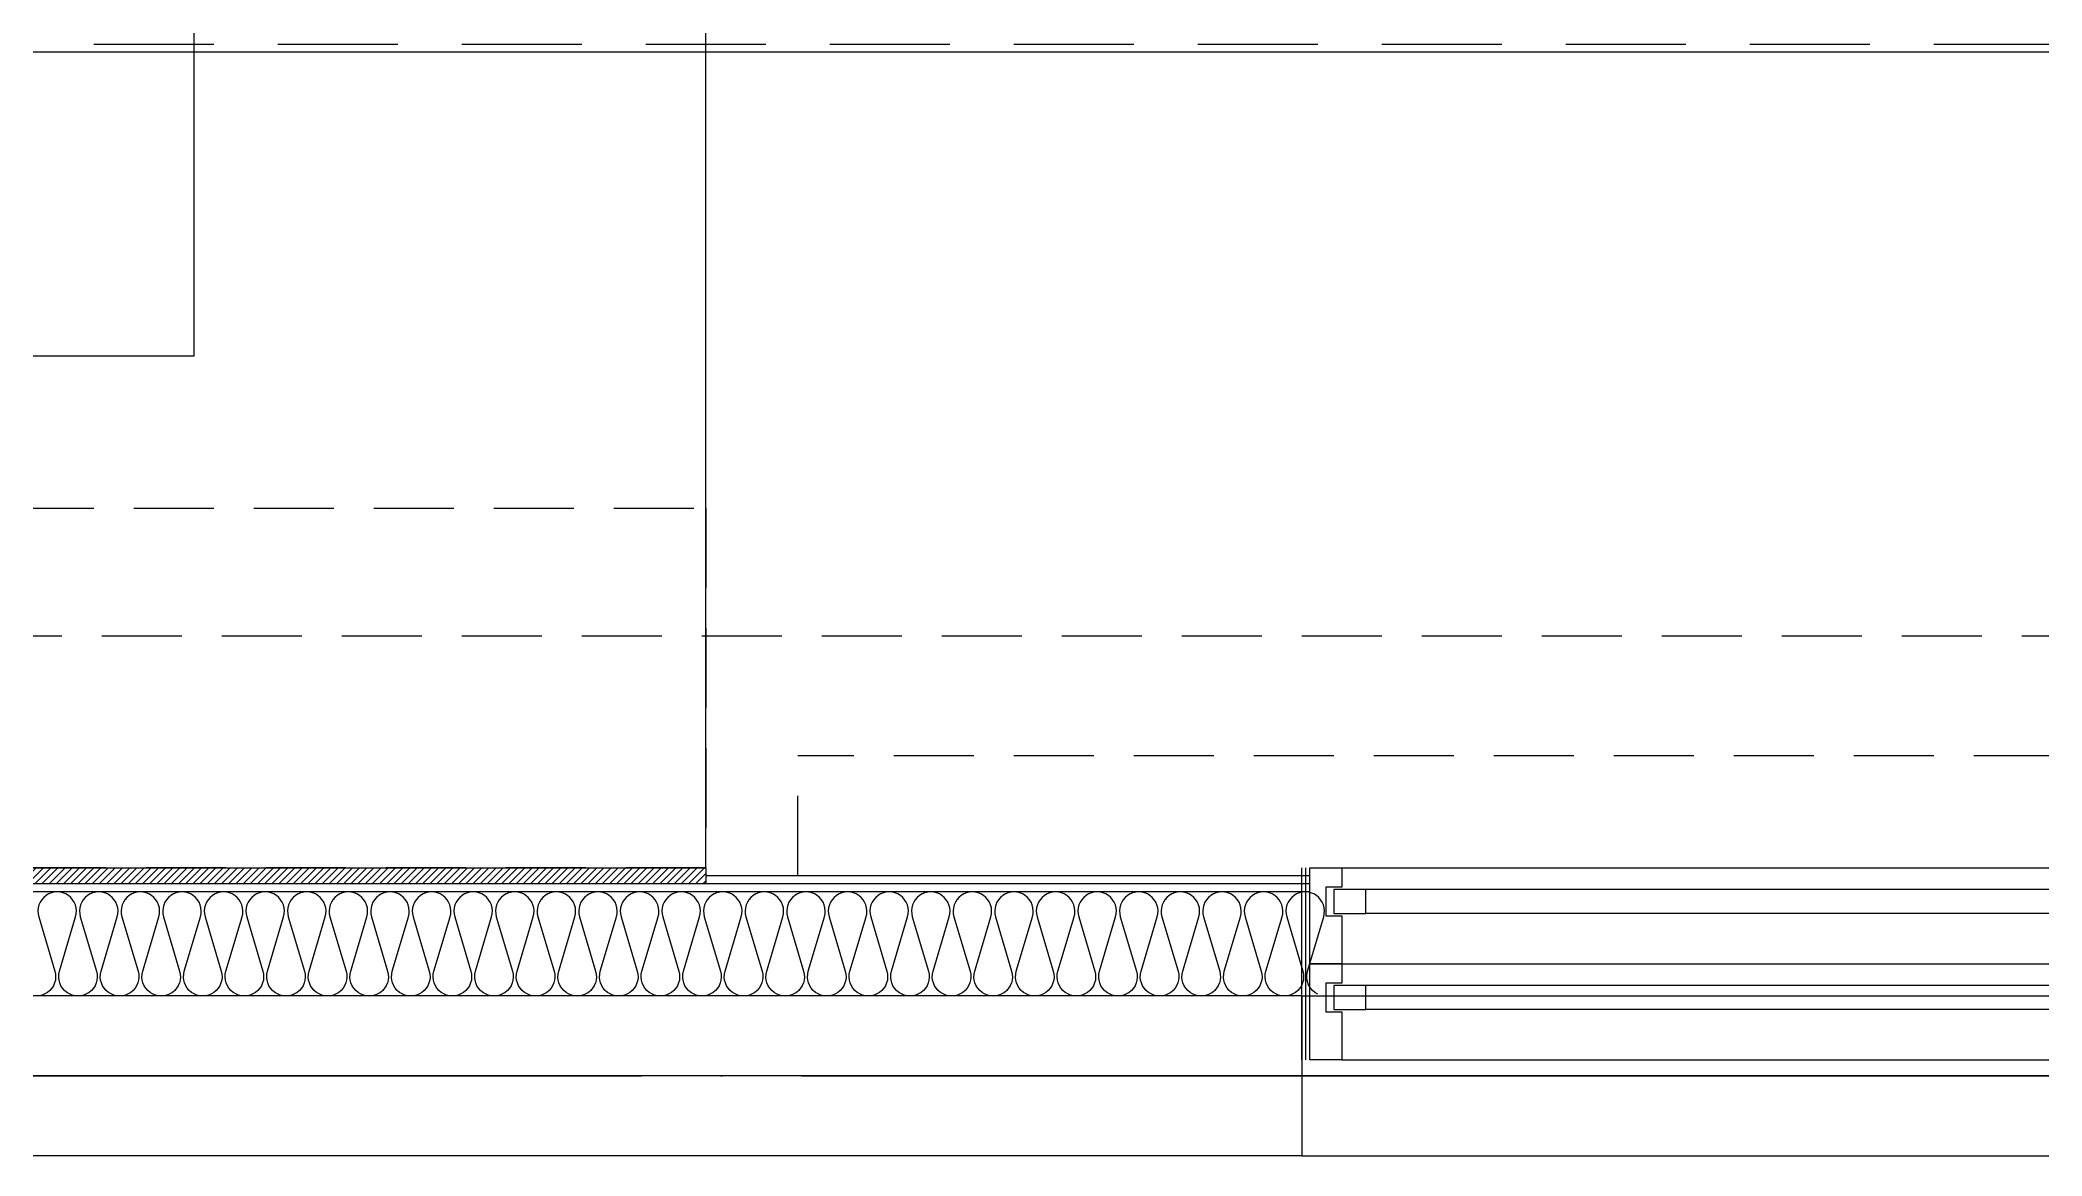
# Model space of a CAD drawing. Header units: millimetres. Extents: x 840000 to 1054178, y 0 to 59400.
# Drawn here: x 871885 to 874387, y 14871 to 16266 of the extents above; entities that cross this region are included whole.
import ezdxf
from ezdxf.enums import TextEntityAlignment as Align
from ezdxf.xclip import XClip

# ---------------------------------------------------------------- set-up
doc = ezdxf.new("R2010")
doc.units = ezdxf.units.MM
doc.header["$LTSCALE"] = 100
doc.header["$XCLIPFRAME"] = 0
for name, pattern in [('X - 단위세대 확장형$0$CEN', [62, 60, -1, 0, -1]), ('X - 단위세대 확장형$0$HID', [1.5, 1, -0.5]), ('X - 단위세대 확장형$0$xr-49D(확)$0$HID', [2.3, 1.5, -0.8]), ('X - 평면도$0$CEN', [62, 60, -1, 0, -1])]:
    doc.linetypes.add(name, pattern=pattern)
doc.layers.get('DEFPOINTS').update_dxf_attribs({"color": 145})
for name, color, linetype in [('SYM', 7, 'Continuous'), ('X - 단위세대 확장형$0$A-GIP', 6, 'Continuous'), ('X - 단위세대 확장형$0$A-INS', 9, 'Continuous'), ('X - 단위세대 확장형$0$A-WIN', 4, 'Continuous'), ('X - 단위세대 확장형$0$AA-WAXM-CONC', 2, 'Continuous'), ('X - 단위세대 확장형$0$AA-XXXX-CNTL', 1, 'X - 단위세대 확장형$0$CEN'), ('X - 단위세대 확장형$0$F-KIT', 6, 'Continuous'), ('X - 단위세대 확장형$0$S-ELE', 4, 'Continuous'), ('X - 단위세대 확장형$0$X-55$0$02_F-KIT', 6, 'Continuous'), ('X - 단위세대 확장형$0$X-55$0$AA-DWXM-WIND', 4, 'Continuous'), ('X - 단위세대 확장형$0$X-55$0$AA-XXXX-FINL', 6, 'Continuous'), ('X - 단위세대 확장형$0$xr-49D(확)$0$AA-XXXX-HIDL2', 7, 'X - 단위세대 확장형$0$xr-49D(확)$0$HID'), ('X - 단위세대 확장형$0$결로방지단열재', 7, 'X - 단위세대 확장형$0$HID'), ('X - 단위세대 확장형$0$커텐박스', 6, 'X - 단위세대 확장형$0$HID'), ('X - 평면도$0$AA-XXXX-CNTL', 1, 'X - 평면도$0$CEN')]:
    doc.layers.add(name, color=color, linetype=linetype)
doc.layers.add('X - 단위세대 확장형$0$A-MC', color=171, linetype='Continuous', plot=False)
doc.layers.add('X - 단위세대 확장형$0$AA-EL-PCN8', color=8, linetype='Continuous', plot=False)
doc.styles.add('X - 단위세대 확장형$0$X-55$0$맑은 고딕', font='malgun.ttf')

# ---------------------------------------------------------------- blocks, each defined once
blk = doc.blocks.new('*U478')
at = {"layer": 'DEFPOINTS'}
for p, q in [((-1060, -130), (-1060, 110)), ((-1055, -130), (-1055, 110)), ((1055, -130), (1055, 110)), ((1060, -130), (1060, 110))]:
    blk.add_line(p, q, dxfattribs=at)
at = {"layer": 'X - 단위세대 확장형$0$X-55$0$AA-DWXM-WIND'}
for p, q in [((0, 190), (0, -210)), ((-20, 83), (-980, 83)), ((-20, 53), (-980, 53)), ((980, 47), (20, 47)), ((980, 17), (20, 17)), ((-20, -37), (-980, -37)), ((-20, -67), (-980, -67)), ((980, -73), (20, -73)), ((980, -103), (20, -103))]:
    blk.add_line(p, q, dxfattribs=at)
at = {"layer": 'X - 단위세대 확장형$0$X-55$0$AA-DWXM-WIND', "color": 8}
for p, q in [((-1010, 110), (1010, 110)), ((-1010, -10), (1010, -10)), ((-1010, -130), (1010, -130))]:
    blk.add_line(p, q, dxfattribs=at)
at = {"layer": 'X - 단위세대 확장형$0$X-55$0$AA-DWXM-WIND'}
for points in [[(-1010, 86), (-1030, 86), (-1030, 50), (-1010, 50), (-1010, -10), (-1010, -10), (-1050, -10), (-1050, 110), (-1010, 110), (-1010, 86)], [(1010, 14), (1030, 14), (1030, 50), (1010, 50), (1010, 110), (1010, 110), (1050, 110), (1050, -10), (1010, -10), (1010, 14)], [(-1010, -34), (-1030, -34), (-1030, -70), (-1010, -70), (-1010, -130), (-1010, -130), (-1050, -130), (-1050, -10), (-1010, -10), (-1010, -34)], [(1010, -106), (1030, -106), (1030, -70), (1010, -70), (1010, -10), (1010, -10), (1050, -10), (1050, -130), (1010, -130), (1010, -106)]]:
    blk.add_lwpolyline(points, dxfattribs=at)
for points in [[(-980, 53), (-980, 83), (-1020, 83), (-1020, 53)], [(20, 53), (20, 83), (-20, 83), (-20, 53)], [(-20, 17), (20, 17), (20, 47), (-20, 47)], [(1020, 17), (1020, 47), (980, 47), (980, 17)], [(-980, -67), (-980, -37), (-1020, -37), (-1020, -67)], [(20, -67), (20, -37), (-20, -37), (-20, -67)], [(-20, -103), (20, -103), (20, -73), (-20, -73)], [(1020, -103), (1020, -73), (980, -73), (980, -103)]]:
    blk.add_lwpolyline(points, close=True, dxfattribs=at)
at = {"layer": 'DEFPOINTS', "style": 'X - 단위세대 확장형$0$X-55$0$맑은 고딕', "width": 0.9}
for s, p in [('내부', (0, 133.2)), ('외부', (0, -152.2))]:
    blk.add_text(s, height=10, dxfattribs=at).set_placement(p, align=Align.MIDDLE_CENTER)
blk = doc.blocks.new('X - 단위세대 확장형$0$A$Cc77666b6')
at = {"layer": 'X - 단위세대 확장형$0$X-55$0$AA-XXXX-FINL'}
h = blk.add_hatch(dxfattribs=at)
h.set_pattern_fill('ANSI31', color=5, scale=2)
h.set_pattern_definition([(45, (-1682064.9806, -246584.729), (-4.49012806, 4.49012806), [])])
h.paths.add_polyline_path([(-7350, -7410), (-7350, -7390), (-4985, -7390), (-4985, -7410)])
at = {"layer": 'X - 단위세대 확장형$0$A-GIP'}
for p, q in [((-4230, -7400), (-4985, -7400)), ((-4230, -7410), (-4985, -7410))]:
    blk.add_line(p, q, dxfattribs=at)
at = {"layer": 'X - 단위세대 확장형$0$A-INS'}
blk.add_line((-4230, -7420), (-8010, -7420), dxfattribs=at)
blk.add_lwpolyline([(-4220, -7547.8, -0.373177), (-4233.1, -7519.1), (-4212.9, -7450.9, 1.337394), (-4259.1, -7450.9), (-4238.9, -7519.1, -1.337394), (-4285.1, -7519.1), (-4264.9, -7450.9, 1.337394), (-4311.1, -7450.9), (-4290.9, -7519.1, -1.337394), (-4337.1, -7519.1), (-4316.9, -7450.9, 1.337394), (-4363.1, -7450.9), (-4342.9, -7519.1, -1.337394), (-4389.1, -7519.1), (-4368.9, -7450.9, 1.337394), (-4415.1, -7450.9), (-4394.9, -7519.1, -1.337394), (-4441.1, -7519.1), (-4420.9, -7450.9, 1.337394), (-4467.1, -7450.9), (-4446.9, -7519.1, -1.337394), (-4493.1, -7519.1), (-4472.9, -7450.9, 1.337394), (-4519.1, -7450.9), (-4498.9, -7519.1, -1.337394), (-4545.1, -7519.1), (-4524.9, -7450.9, 1.337394), (-4571.1, -7450.9), (-4550.9, -7519.1, -1.337394), (-4597.1, -7519.1), (-4576.9, -7450.9, 1.337394), (-4623.1, -7450.9), (-4602.9, -7519.1, -1.337394), (-4649.1, -7519.1), (-4628.9, -7450.9, 1.337394), (-4675.1, -7450.9), (-4654.9, -7519.1, -1.337394), (-4701.1, -7519.1), (-4680.9, -7450.9, 1.337394), (-4727.1, -7450.9), (-4706.9, -7519.1, -1.337394), (-4753.1, -7519.1), (-4732.9, -7450.9, 1.337394), (-4779.1, -7450.9), (-4758.9, -7519.1, -1.337394), (-4805.1, -7519.1), (-4784.9, -7450.9, 1.337394), (-4831.1, -7450.9), (-4810.9, -7519.1, -1.337394), (-4857.1, -7519.1), (-4836.9, -7450.9, 1.337394), (-4883.1, -7450.9), (-4862.9, -7519.1, -1.337394), (-4909.1, -7519.1), (-4888.9, -7450.9, 1.337394), (-4935.1, -7450.9), (-4914.9, -7519.1, -1.337394), (-4961.1, -7519.1), (-4940.9, -7450.9, 1.337394), (-4987.1, -7450.9), (-4966.9, -7519.1, -1.337394), (-5013.1, -7519.1), (-4992.9, -7450.9, 1.337394), (-5039.1, -7450.9), (-5018.9, -7519.1, -1.337394), (-5065.1, -7519.1), (-5044.9, -7450.9, 1.337394), (-5091.1, -7450.9), (-5070.9, -7519.1, -1.337394), (-5117.1, -7519.1), (-5096.9, -7450.9, 1.337394), (-5143.1, -7450.9), (-5122.9, -7519.1, -1.337394), (-5169.1, -7519.1), (-5148.9, -7450.9, 1.337394), (-5195.1, -7450.9), (-5174.9, -7519.1, -1.337394), (-5221.1, -7519.1), (-5200.9, -7450.9, 1.337394), (-5247.1, -7450.9), (-5226.9, -7519.1, -1.337394), (-5273.1, -7519.1), (-5252.9, -7450.9, 1.337394), (-5299.1, -7450.9), (-5278.9, -7519.1, -1.337394), (-5325.1, -7519.1), (-5304.9, -7450.9, 1.337394), (-5351.1, -7450.9), (-5330.9, -7519.1, -1.337394), (-5377.1, -7519.1), (-5356.9, -7450.9, 1.337394), (-5403.1, -7450.9), (-5382.9, -7519.1, -1.337394), (-5429.1, -7519.1), (-5408.9, -7450.9, 1.337394), (-5455.1, -7450.9), (-5434.9, -7519.1, -1.337394), (-5481.1, -7519.1), (-5460.9, -7450.9, 1.337394), (-5507.1, -7450.9), (-5486.9, -7519.1, -1.337394), (-5533.1, -7519.1), (-5512.9, -7450.9, 1.337394), (-5559.1, -7450.9), (-5538.9, -7519.1, -1.337394), (-5585.1, -7519.1), (-5564.9, -7450.9, 1.337394), (-5611.1, -7450.9), (-5590.9, -7519.1, -1.337394), (-5637.1, -7519.1), (-5616.9, -7450.9, 1.337394), (-5663.1, -7450.9), (-5642.9, -7519.1, -1.337394), (-5689.1, -7519.1), (-5668.9, -7450.9, 1.337394), (-5715.1, -7450.9), (-5694.9, -7519.1, -1.337394), (-5741.1, -7519.1), (-5720.9, -7450.9, 1.337394), (-5767.1, -7450.9), (-5746.9, -7519.1, -1.337394), (-5793.1, -7519.1), (-5772.9, -7450.9, 1.337394), (-5819.1, -7450.9), (-5798.9, -7519.1, -1.337394), (-5845.1, -7519.1)], format="xyb", dxfattribs=at)
at = {"layer": 'X - 단위세대 확장형$0$A-MC'}
blk.add_line((222.5, -6370), (-8350, -6370), dxfattribs=at)
at = {"layer": 'X - 단위세대 확장형$0$AA-EL-PCN8'}
for p, q in [((-4240, -7550), (-2120, -7550)), ((-4240, -7750), (-2120, -7750))]:
    blk.add_line(p, q, dxfattribs=at)
at = {"layer": 'X - 단위세대 확장형$0$AA-WAXM-CONC'}
for p, q in [((-4240, -7550), (-8140, -7550)), ((-4240, -7550), (-4240, -7750)), ((-4240, -7750), (-8340, -7750))]:
    blk.add_line(p, q, dxfattribs=at)
at = {"layer": 'X - 단위세대 확장형$0$AA-XXXX-CNTL'}
blk.add_line((0, -7650), (-8340, -7650), dxfattribs=at)
at = {"layer": 'X - 단위세대 확장형$0$F-KIT', "color": 5, "linetype": 'X - 단위세대 확장형$0$HID'}
blk.add_lwpolyline([(-4985, -6940), (-4985, -7390), (-7350, -7390), (-7350, -6940)], close=True, dxfattribs=at)
at = {"layer": 'X - 단위세대 확장형$0$S-ELE'}
for p, q in [((-4240, -7550), (-2120, -7550)), ((-4240, -7750), (-2120, -7750))]:
    blk.add_line(p, q, dxfattribs=at)
at = {"layer": 'X - 단위세대 확장형$0$X-55$0$02_F-KIT'}
blk.add_lwpolyline([(-7360, -6750), (-7360, -7390), (-4985, -7390), (-4985, -5030), (-5625, -5030), (-5625, -6750)], close=True, dxfattribs=at)
at = {"layer": 'X - 단위세대 확장형$0$X-55$0$AA-XXXX-FINL', "color": 5}
blk.add_lwpolyline([(-7350, -7410), (-7350, -7390), (-4985, -7390), (-4985, -7410)], close=True, dxfattribs=at)
at = {"layer": 'X - 단위세대 확장형$0$xr-49D(확)$0$AA-XXXX-HIDL2'}
blk.add_line((-7360, -6360), (-1390, -6360), dxfattribs=at)
at = {"layer": 'X - 단위세대 확장형$0$A-WIN'}
blk.add_blockref('*U478', (-3180, -7500), dxfattribs=at)
blk = doc.blocks.new('X - 단위세대 확장형$0$20220222-결로')
at = {"layer": 'X - 단위세대 확장형$0$결로방지단열재'}
blk.add_lwpolyline([(-21220, -930), (-21220, -7930), (-14180, -7930), (-14180, -4050)], dxfattribs=at)
at = {"layer": 'X - 단위세대 확장형$0$커텐박스'}
for p in [(-15180, -8080), (-18400, -8230)]:
    blk.add_line(p, (-18400, -8080), dxfattribs=at)
blk = doc.blocks.new('X - 단위세대 확장형', base_point=(-475.4, -286.7))
blk.add_blockref('X - 단위세대 확장형$0$20220222-결로', (70482, 39343.1))
blk.add_blockref('X - 단위세대 확장형$0$A$Cc77666b6', (56952, 38513.1))
blk = doc.blocks.new('X - 평면도', base_point=(-475.4, -286.7))
at = {"layer": 'X - 평면도$0$AA-XXXX-CNTL'}
blk.add_line((1287286.2, 30863.1), (1318162.2, 30863.1), dxfattribs=at)

msp = doc.modelspace()

# ---------------------------------------------------------------- block references
ref = msp.add_blockref('X - 평면도', (-439725.3, -16179.1))
XClip(ref).set_block_clipping_path([(1279249.9173513227, 15892.4151621314), (1363249.9173513227, 75292.4151621313)])

# ---------------------------------------------------------------- next in the draw order: block references
at = {"layer": 'SYM'}
ref = msp.add_blockref('X - 단위세대 확장형', (820274.7, -16179.1), dxfattribs=at)
XClip(ref).set_block_clipping_path([(27286.2339647645, 22495.2025850526), (88213.6007378809, 68689.6277392105)])

doc.saveas('drawing.dxf')
